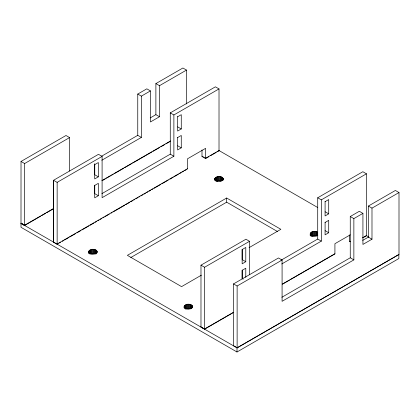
<?xml version="1.0" encoding="UTF-8"?>
<svg xmlns="http://www.w3.org/2000/svg" width="420" height="420" viewBox="0 0 420 420"><rect width="100%" height="100%" fill="white"/><g stroke="black" fill="none" stroke-linecap="round" stroke-linejoin="round"><path stroke-width="0.63" d="M53.519 241.904L53.534 180.28L98.49 154.324L102.097 156.408L102.097 197.684L173.88 156.245L173.88 114.965L219.014 88.909L215.408 86.825L170.273 112.88L170.273 154.161L101.882 193.646M398.869 254.531L236.996 347.834L236.996 351.997L398.869 258.541L398.869 254.378M40.535 216.274L24.633 225.456L21.016 223.367L237.127 347.912L399 254.457L399 192.544L395.393 190.459L368.382 206.052L368.382 237.116L362.717 240.387M88.604 251.638C89.082 255.371 96.448 255.045 97.062 251.486C95.713 247.879 87.722 248.766 88.583 253.244M184.076 306.548C184.553 310.28 191.919 309.96 192.533 306.401C191.273 302.935 183.65 303.576 184.076 307.739M214.72 178.826C215.192 182.558 222.558 182.238 223.178 178.678C221.917 175.214 214.294 175.854 214.72 180.017M317.499 235.657L317.499 232.087C307.508 228.564 308.716 240.067 317.825 235.2M236.996 351.997L21 227.293L21.021 161.459L65.977 135.503L69.584 137.587L69.584 170.998M101.582 156.219L137.76 135.334L137.76 94.059L146.822 88.825L150.428 90.909L150.428 121.973L159.495 116.739L159.495 85.68L186.501 70.082L186.501 103.976M150.218 117.926L155.883 114.655L155.883 83.596L182.894 68.003L186.501 70.082M21.021 223.372L24.633 225.456L24.633 163.537L69.584 137.587M137.76 94.059L141.367 96.143L150.428 90.909M57.146 182.364L53.534 180.28L53.519 242.203L57.146 244.277L57.146 182.364L102.097 156.408M101.803 160.262L141.367 137.419L141.367 96.143M177.634 116.776L181.267 114.676L181.267 128.956L177.634 131.056L177.66 116.487M98.343 176.831L94.71 178.93L94.71 164.651L98.343 162.55L98.343 176.831L94.736 174.746L94.736 163.711M53.582 208.493L24.617 225.215L21.021 223.125M101.861 180.621L170.583 140.941M41.669 215.618L45.644 213.323M46.783 212.667L53.597 208.73M102.443 180.532L105.284 178.889M106.418 178.238L110.392 175.938M111.531 175.282L113.232 174.3M114.371 173.644L123.459 168.399M124.593 167.743L131.407 163.805M132.547 163.149L151.856 152.003M152.99 151.347L159.81 147.409M160.944 146.753L164.918 144.459M166.058 143.803L170.032 141.509M177.634 137.56L181.267 135.46L181.267 147.851L177.634 149.951L177.66 137.293M98.343 195.731L94.71 197.831L94.71 185.441L98.343 183.341L98.343 195.731L94.736 193.646L94.736 185.167M57.13 243.983L187.472 168.73M218.999 150.528L205.601 158.267L201.994 156.182M57.146 244.277L58.275 243.626M59.409 242.97L60.543 242.314M62.244 241.332L63.378 240.681M64.512 240.025L68.476 237.736M69.61 237.079L75.842 233.483M76.976 232.827L80.945 230.538M82.079 229.882L88.877 225.96M90.011 225.304L93.975 223.015M95.109 222.359L96.81 221.377M97.944 220.726L99.078 220.07M100.212 219.413L101.908 218.431M103.042 217.781L104.176 217.124M105.31 216.468L109.279 214.179M110.975 213.197L112.109 212.546M113.242 211.89L124.577 205.349M125.711 204.692L129.675 202.403M130.809 201.747L132.51 200.765M133.644 200.114L134.778 199.458M135.907 198.802L137.608 197.82M138.742 197.169L139.876 196.513M141.01 195.862L142.711 194.88M143.84 194.224L145.541 193.242M146.674 192.586L147.809 191.935M148.942 191.279L150.644 190.297M151.778 189.646L152.906 188.99M154.04 188.333L160.844 184.411M161.973 183.755L168.21 180.154M169.906 179.177L173.308 177.214M174.442 176.558L178.406 174.269M179.54 173.612L181.241 172.631M182.375 171.98L183.509 171.323M184.643 170.667L186.344 169.685M206.162 158.246L208.955 156.634M210.63 155.662L216.221 152.439M217.34 151.793L219.014 150.822L219.014 88.909M249.081 247.648L280.859 229.304L226.664 198.014L127.376 255.339L181.566 286.629L201.422 275.163M130.778 257.544L226.664 202.183L277.468 231.515M233.489 312.485L204.587 329.17L200.981 327.086L200.981 265.172L245.931 239.216L249.543 241.3L249.543 274.717M280.975 260.264L317.714 239.053L317.714 197.773L362.849 171.717L366.455 173.801L366.455 235.715M200.981 265.172L204.587 267.257L249.543 241.3M317.714 197.773L321.321 199.857L366.455 173.801M325.075 201.668L328.713 199.568L328.713 213.843L325.075 215.943L325.101 201.38M245.789 261.723L242.151 263.823L242.151 249.543L245.789 247.443L245.789 261.723L242.177 259.639L242.177 249.254M325.075 222.453L328.713 220.353L328.713 232.743L325.075 234.843L325.101 222.185M233.52 345.828L233.52 283.915L278.476 257.959L282.082 260.043L282.082 301.319L353.866 259.88L353.866 218.6L362.927 213.371L362.927 244.429L371.989 239.201L371.989 208.136L399 192.544M281.867 297.281L350.254 257.796L350.254 216.521L359.32 211.286L362.927 213.371M233.52 283.915L237.127 285.999L282.082 260.043M281.757 263.975L321.321 241.133L321.321 199.857M350.212 234.88L334.919 243.71L334.919 253.927L290.719 279.442M233.489 312.307L204.587 328.991L200.981 326.912M282.219 284.172L334.919 253.748M362.471 237.841L366.35 235.778M282.786 284.025L289.585 280.098M363.106 237.652L365.899 236.04M221.456 176.899L221.456 181.067L218.704 180.689L216.631 181.151L216.631 176.988M95.34 249.711L95.34 253.88L92.589 253.502L90.515 253.964L90.515 249.795M316.927 231.814L316.927 235.977L314.176 235.599L312.102 236.061L312.102 231.898M190.811 304.621L190.811 308.789L188.06 308.411L185.987 308.873L185.987 304.705M368.382 206.052L371.989 208.136M155.883 83.596L159.495 85.68M350.254 216.521L353.866 218.6M170.273 112.88L173.88 114.965M218.589 150.292L317.798 207.569M325.101 211.764L328.713 213.843M365.988 235.394L368.823 237.027M177.66 126.871L181.267 128.956M368.382 237.116L371.989 239.201M155.883 114.655L159.495 116.739M349.435 241.201L350.464 241.794M203.537 157.379L201.994 156.487L201.994 149.987M204.572 157.972L205.601 158.566L205.601 148.355L187.472 158.818L187.472 169.034M325.101 230.659L328.713 232.743M177.66 145.766L181.267 147.851M317.714 239.053L321.321 241.133M350.254 257.796L353.866 259.88M137.76 135.334L141.367 137.419M170.273 154.161L173.88 156.245M243.212 279.132L242.177 278.539L242.177 270.06M21.021 161.459L24.633 163.537M233.52 345.676L237.127 347.76M349.435 234.927L349.435 241.374M316.292 231.609L316.292 235.778M315.609 231.483L315.609 235.646M314.9 231.42L314.9 235.589M314.176 231.436L314.176 235.599M313.457 231.52L313.457 235.683M312.758 231.672L312.758 235.841M311.498 232.192L311.498 236.355M310.989 232.538L310.989 236.108M310.601 232.916L310.601 235.893M310.338 233.321L310.338 235.699M310.191 233.735L310.191 235.52M245.789 277.358L245.789 268.233L242.151 270.333L242.151 278.806M237.127 285.999L237.127 347.912M226.664 198.014L226.664 202.183M223.178 178.678L223.178 179.865M223.072 178.264L223.072 180.054M222.852 177.87L222.852 180.254M222.5 177.508L222.5 180.479M222.028 177.177L222.028 180.747M220.82 176.699L220.82 180.868M220.138 176.568L220.138 180.737M219.424 176.51L219.424 180.679M218.704 176.526L218.704 180.689M217.985 176.61L217.985 180.773M217.287 176.762L217.287 180.931M216.027 177.282L216.027 181.445M215.518 177.629L215.518 180.605M215.129 178.007L215.129 180.39M214.862 178.411L214.862 180.196M204.587 267.257L204.587 329.17M192.533 306.401L192.533 307.587M192.434 305.986L192.434 307.771M192.208 305.592L192.208 307.382M191.861 305.225L191.861 308.201M191.384 304.894L191.384 308.469M190.176 304.421L190.176 308.59M189.494 304.29L189.494 308.459M188.785 304.232L188.785 308.401M188.06 304.248L188.06 308.411M187.341 304.332L187.341 308.495M186.643 304.484L186.643 308.647M185.383 304.999L185.383 309.167M184.874 305.351L184.874 308.327M184.49 305.729L184.49 308.112M184.222 306.133L184.222 307.918M97.062 251.486L97.062 252.677M96.962 251.076L96.962 252.861M96.736 250.682L96.736 253.066M96.385 250.315L96.385 253.292M95.912 249.984L95.912 254.153M94.705 249.512L94.705 253.68M94.022 249.38L94.022 253.549M93.314 249.322L93.314 253.491M92.589 249.338L92.589 253.502M91.87 249.417L91.87 253.585M91.172 249.575L91.172 253.738M89.912 250.089L89.912 253.664M89.402 250.441L89.402 254.011M89.014 250.819L89.014 253.197M88.751 251.223L88.751 253.008"/></g></svg>
